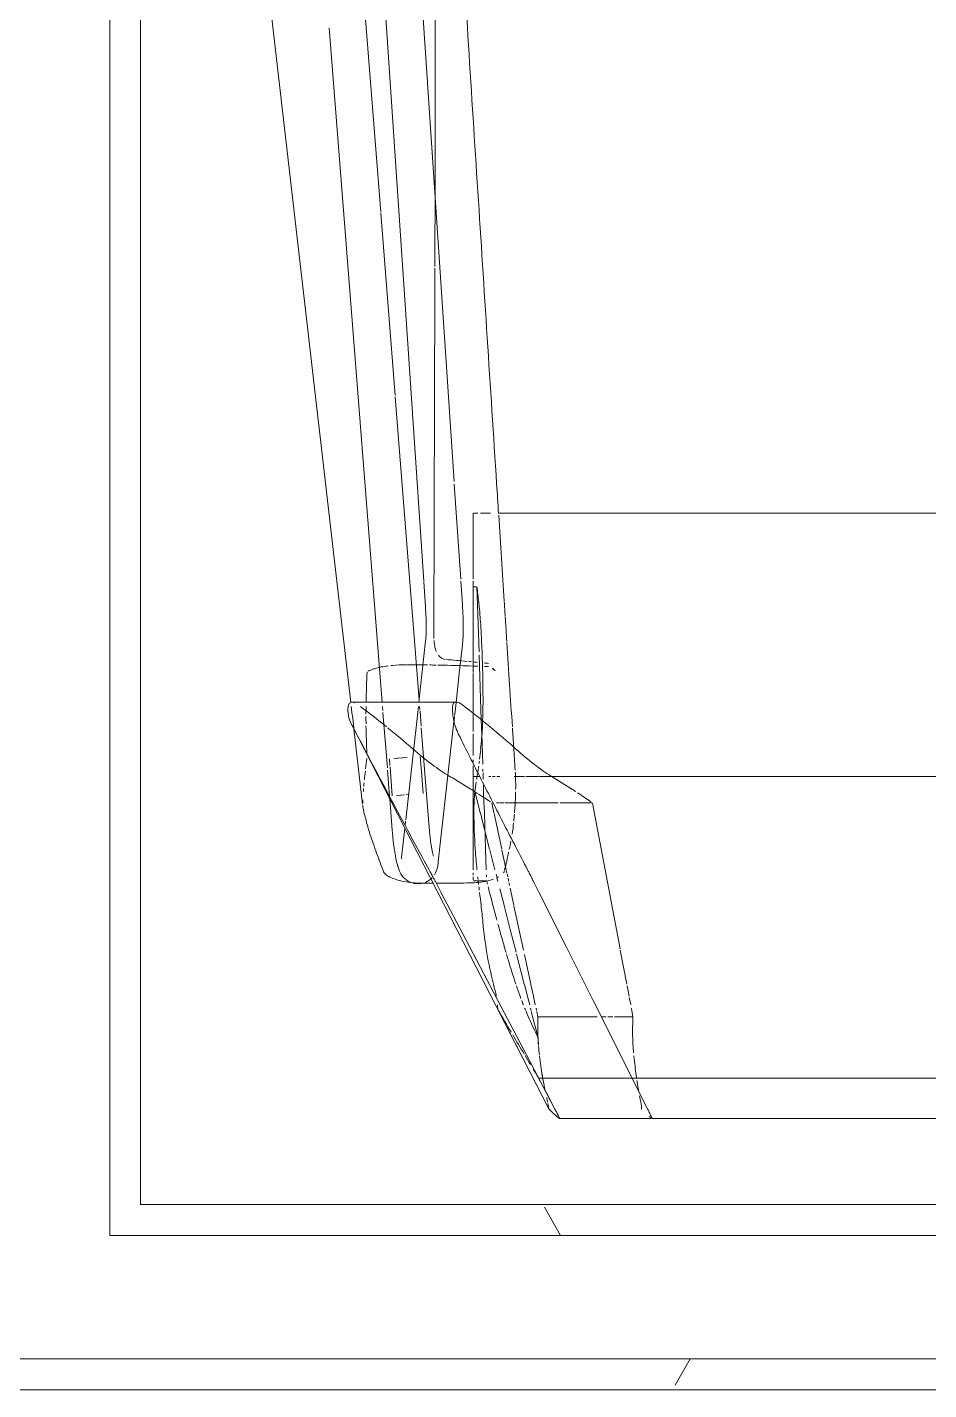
# Model space of a CAD drawing. Header units: inches. Extents: x 1076 to 2563, y 349 to 2134.
# Drawn here: x 2204.35 to 2222.6, y 945.58 to 973.16 of the extents above; entities that cross this region are included whole.
import ezdxf

# ---------------------------------------------------------------- set-up
doc = ezdxf.new("R2010")
doc.units = ezdxf.units.IN
doc.header["$MEASUREMENT"] = 0
for name, color, linetype, lineweight in [('A-WALL', 113, 'Continuous', 13), ('A-WALL-PATT', 111, 'Continuous', 13), ('I-FURN', 30, 'Continuous', 9), ('I-WALL', 2, 'Continuous', 13)]:
    doc.layers.add(name, color=color, linetype=linetype, lineweight=lineweight)
pattern_1 = [(0, (0, 0), (30.72, 7.68), [1.267, -21.773, 1.267, -21.773, -122.88]), (0, (0, 0), (30.72, 7.68), [-46.08, 1.267, -44.813, 1.267, -21.773, -53.76]), (0, (0, 0), (30.72, 7.68), [-115.2, 1.267, -14.093, 1.267, -37.133]), (120, (11.52, 3.84), (-22.011075, 22.7643), [1.267, -21.773, 1.267, -21.773, -122.88]), (120, (11.52, 3.84), (-22.011075, 22.7643), [-46.08, 1.267, -44.813, 1.267, -21.773, -53.76]), (120, (11.52, 3.84), (-22.011075, 22.7643), [-115.2, 1.267, -14.093, 1.267, -37.133]), (240, (15.36, 19.2), (-8.708925, -30.4443), [1.267, -21.773, 1.267, -21.773, -122.88]), (240, (15.36, 19.2), (-8.708925, -30.4443), [-46.08, 1.267, -44.813, 1.267, -21.773, -53.76]), (240, (15.36, 19.2), (-8.708925, -30.4443), [-115.2, 1.267, -14.093, 1.267, -37.133])]

# ---------------------------------------------------------------- blocks, each defined once
blk = doc.blocks.new('HighTower_SelectRecliner - HighTower_SelectRecliner-V56-Level XX  POWER _ SIGNAL')
at = {"layer": 'I-FURN'}
for p, q in [((-12.297, -7.463), (-14.661, 12.986)), ((-11.692, 2.464), (-12.525, 13.05)), ((-11.945, 11.699), (-10.822, -5.004)), ((-10.206, -2.984), (-11.196, 11.75)), ((-12.738, 6.197), (-11.663, -7.462)), ((-11.4, -1.244), (-11.691, 2.446)), ((-10.915, -7.404), (-11.398, -1.27)), ((-10.074, -4.961), (-10.203, -3.041)), ((-9.818, -4.965), (-9.818, -3.63)), ((-9.818, -3.63), (-9.818, -4.965)), ((-9.726, -3.63), (-9.807, -3.63)), ((-9.594, -3.63), (-9.67, -3.63)), ((-9.469, -3.63), (-9.583, -3.63)), ((9.317, -3.63), (-9.317, -3.63)), ((-10.821, -5.019), (-10.788, -5.522)), ((-10.039, -5.471), (-10.071, -5.004)), ((-9.818, -5.116), (-9.818, -5.004)), ((-9.818, -5.004), (-9.818, -5.116)), ((-9.818, -5.116), (-9.746, -5.116)), ((-9.818, -6.851), (-9.818, -5.121)), ((-9.818, -5.121), (-9.818, -6.851)), ((-9.703, -6.438), (-9.746, -5.116)), ((-10.774, -6.086), (-10.773, -6.06)), ((-10.783, -6.21), (-10.921, -7.454)), ((-10.102, -6.87), (-10.037, -6.293)), ((-9.657, -7.811), (-9.701, -6.5)), ((-10.167, -7.461), (-10.102, -6.871)), ((-9.818, -7.683), (-9.818, -6.871)), ((-9.818, -6.871), (-9.818, -7.683)), ((-12.268, -7.717), (-12.288, -7.541)), ((-10.166, -7.454), (-12.271, -7.454)), ((-11.657, -7.541), (-11.651, -7.622)), ((-11.647, -7.663), (-11.559, -8.786)), ((-10.931, -7.541), (-11.186, -9.833)), ((-10.9, -7.599), (-10.905, -7.541)), ((-10.874, -7.932), (-10.897, -7.632)), ((-10.197, -7.727), (-10.188, -7.649)), ((-10.188, -7.644), (-10.167, -7.461)), ((-9.818, -8.045), (-9.818, -7.685)), ((-9.818, -7.685), (-9.818, -8.045)), ((-12.283, -7.902), (-8.29, -15.686)), ((-12.246, -7.903), (-12.266, -7.727)), ((-12.236, -7.993), (-12.246, -7.907)), ((-12.059, -9.522), (-12.236, -7.993)), ((-10.712, -9.989), (-10.871, -7.974)), ((-10.527, -10.684), (-10.21, -7.842)), ((-10.209, -7.838), (-10.199, -7.744)), ((-9.648, -8.103), (-9.657, -7.811)), ((-9.818, -8.533), (-9.818, -8.097)), ((-9.818, -8.097), (-9.818, -8.533)), ((-9.634, -8.503), (-9.648, -8.103)), ((-9.628, -8.712), (-9.634, -8.504)), ((-11.516, -8.602), (-11.506, -8.737)), ((-11.516, -8.602), (-11.506, -8.737)), ((-11.504, -8.76), (-11.458, -9.35)), ((-11.504, -8.76), (-11.458, -9.35)), ((-11.351, -8.589), (-11.43, -8.595)), ((-11.352, -8.589), (-11.4, -8.593)), ((-11.262, -8.582), (-11.346, -8.589)), ((-11.262, -8.582), (-11.325, -8.587)), ((-11.16, -8.574), (-11.252, -8.581)), ((-11.163, -8.574), (-11.244, -8.581)), ((-10.861, -8.936), (-10.891, -8.553)), ((-10.861, -8.936), (-10.891, -8.553)), ((-9.818, -8.664), (-9.818, -8.618)), ((-9.818, -8.618), (-9.818, -8.664)), ((-9.818, -9.099), (-9.818, -8.737)), ((-9.818, -8.737), (-9.818, -8.959)), ((-9.623, -8.858), (-9.624, -8.81)), ((-11.556, -8.828), (-11.514, -9.361)), ((-10.832, -9.301), (-10.86, -8.942)), ((-10.832, -9.301), (-10.86, -8.942)), ((-9.818, -8.959), (-9.818, -9.099)), ((-9.741, -8.959), (-9.818, -8.959)), ((-9.695, -8.959), (-9.741, -8.959)), ((-9.618, -9.012), (-9.622, -8.886)), ((-9.461, -8.959), (-9.506, -8.959)), ((-9.375, -8.959), (-9.43, -8.959)), ((-9.283, -8.959), (-9.341, -8.959)), ((-8.781, -8.959), (-8.991, -8.959)), ((-8.781, -8.959), (-8.963, -8.959)), ((-8.515, -8.959), (-8.754, -8.959)), ((-8.515, -8.959), (-8.754, -8.959)), ((-8.242, -8.959), (-8.499, -8.959)), ((-8.242, -8.959), (-8.499, -8.959)), ((8.23, -8.959), (-8.23, -8.959)), ((8.23, -8.959), (-8.23, -8.959)), ((-11.371, -9.343), (-11.29, -9.337)), ((-11.341, -9.341), (-11.291, -9.337)), ((-11.287, -9.336), (-11.209, -9.33)), ((-11.266, -9.335), (-11.209, -9.33)), ((-11.178, -9.328), (-11.12, -9.323)), ((-11.177, -9.328), (-11.12, -9.323)), ((-9.818, -9.103), (-9.818, -10.847)), ((-9.818, -10.847), (-9.818, -9.103)), ((-9.788, -9.264), (-9.734, -9.471)), ((-9.609, -9.264), (-9.614, -9.136)), ((-9.603, -9.471), (-9.609, -9.266)), ((-11.51, -9.409), (-11.46, -10.048)), ((-9.734, -9.472), (-9.677, -9.692)), ((-9.595, -9.692), (-9.602, -9.473)), ((-9.445, -9.489), (-9.401, -9.692)), ((-9.346, -9.489), (-9.296, -9.489)), ((-9.279, -9.489), (-9.192, -9.489)), ((-9.176, -9.489), (-8.098, -9.489)), ((-8.06, -9.489), (-7.41, -9.489)), ((-7.408, -9.498), (-6.847, -12.447)), ((-11.19, -9.866), (-11.199, -9.95)), ((-9.676, -9.697), (-9.632, -9.87)), ((-9.632, -9.87), (-9.488, -10.43)), ((-9.571, -10.43), (-9.595, -9.7)), ((-9.398, -9.708), (-9.242, -10.43)), ((-11.205, -10.003), (-11.272, -10.601)), ((-10.711, -10.007), (-10.712, -9.989)), ((-10.703, -10.091), (-10.706, -10.064)), ((-10.688, -10.226), (-10.691, -10.2)), ((-10.672, -10.349), (-10.675, -10.326)), ((-10.668, -10.372), (-10.672, -10.349)), ((-10.664, -10.394), (-10.668, -10.372)), ((-10.661, -10.415), (-10.664, -10.394)), ((-10.657, -10.435), (-10.661, -10.415)), ((-10.647, -10.489), (-10.65, -10.472)), ((-9.557, -10.847), (-9.571, -10.438)), ((-9.485, -10.441), (-9.381, -10.847)), ((-9.238, -10.45), (-9.153, -10.847)), ((-11.356, -10.747), (-11.362, -10.726)), ((-10.643, -10.504), (-10.647, -10.489)), ((-10.64, -10.519), (-10.643, -10.504)), ((-10.637, -10.532), (-10.64, -10.519)), ((-10.634, -10.543), (-10.637, -10.532)), ((-10.631, -10.553), (-10.634, -10.543)), ((-10.625, -10.573), (-10.626, -10.571)), ((-10.536, -10.748), (-10.532, -10.726)), ((-9.818, -10.909), (-9.818, -10.957)), ((-9.818, -10.957), (-9.818, -10.909)), ((-9.818, -10.991), (-9.818, -11.049)), ((-9.818, -11.049), (-9.818, -10.991)), ((-9.552, -10.991), (-9.554, -10.946)), ((-9.357, -10.938), (-9.343, -10.991)), ((-9.335, -11.025), (-9.319, -11.087)), ((-9.15, -10.861), (-9.139, -10.909)), ((-9.135, -10.928), (-9.121, -10.991)), ((-9.116, -11.014), (-9.101, -11.086)), ((-10.908, -11.133), (-11.032, -11.122)), ((-10.908, -11.133), (-10.855, -11.12)), ((-9.719, -11.07), (-9.818, -11.07)), ((-9.55, -11.07), (-9.715, -11.07)), ((-9.282, -11.232), (-9.196, -11.563)), ((-9.095, -11.113), (-9.084, -11.166)), ((-9.072, -11.22), (-8.998, -11.563)), ((-8.996, -11.575), (-8.802, -12.471)), ((-8.941, -12.555), (-8.786, -13.16)), ((-8.783, -12.56), (-8.654, -13.16)), ((-6.843, -12.471), (-6.712, -13.16)), ((-8.784, -13.168), (-8.723, -13.405)), ((-8.652, -13.17), (-8.601, -13.405)), ((-6.705, -13.195), (-6.665, -13.405)), ((-8.721, -13.411), (-8.677, -13.582)), ((-8.599, -13.412), (-8.563, -13.582)), ((-6.66, -13.431), (-6.632, -13.582)), ((-8.29, -15.686), (-9.312, -13.691)), ((-8.661, -13.645), (-8.648, -13.695)), ((-8.644, -13.713), (-8.507, -14.243)), ((-8.549, -13.645), (-8.539, -13.694)), ((-8.534, -13.716), (-8.511, -13.824)), ((-6.62, -13.645), (-6.611, -13.689)), ((-6.61, -13.697), (-6.586, -13.824)), ((-8.511, -13.824), (-7.313, -13.824)), ((-7.225, -13.824), (-7.132, -13.824)), ((-7.098, -13.824), (-6.995, -13.824)), ((-6.958, -13.824), (-6.586, -13.824)), ((-8.496, -15.065), (8.496, -15.065)), ((-8.286, -15.69), (-8.287, -15.69)), ((-8.286, -15.69), (-8.287, -15.69)), ((-8.209, -15.766), (-8.286, -15.69)), ((-8.209, -15.766), (-8.286, -15.69)), ((-8.13, -15.842), (-8.209, -15.766)), ((-8.13, -15.842), (-8.209, -15.766)), ((-8.071, -15.879), (-8.072, -15.879)), ((-8.071, -15.879), (8.071, -15.879)), ((-8.071, -15.879), (-6.198, -15.879)), ((-6.199, -15.879), (-6.198, -15.879))]:
    blk.add_line(p, q, dxfattribs=at)
at = {"layer": 'I-FURN', "flags": 128}
for points in [[(-10.037, -6.293), (-10.034, -6.265), (-10.032, -6.237), (-10.03, -6.208), (-10.028, -6.177), (-10.026, -6.146), (-10.025, -6.115), (-10.024, -6.082), (-10.023, -6.048), (-10.022, -6.014), (-10.022, -5.979), (-10.022, -5.943), (-10.022, -5.907), (-10.023, -5.869), (-10.023, -5.831), (-10.024, -5.793), (-10.025, -5.754), (-10.027, -5.714), (-10.028, -5.674), (-10.03, -5.634), (-10.032, -5.593), (-10.034, -5.552), (-10.037, -5.511), (-10.039, -5.471)], [(-10.773, -6.06), (-10.773, -6.033), (-10.772, -6.005), (-10.772, -5.975), (-10.772, -5.944), (-10.772, -5.913), (-10.772, -5.88), (-10.773, -5.847), (-10.774, -5.813), (-10.775, -5.778), (-10.776, -5.742), (-10.777, -5.706), (-10.779, -5.67), (-10.781, -5.633), (-10.783, -5.595), (-10.785, -5.558), (-10.788, -5.522)], [(-10.783, -6.21), (-10.781, -6.194), (-10.779, -6.176), (-10.778, -6.156), (-10.777, -6.134), (-10.775, -6.111), (-10.774, -6.086)], [(-11.362, -10.726), (-11.367, -10.704), (-11.372, -10.681), (-11.378, -10.658), (-11.383, -10.634), (-11.388, -10.61), (-11.392, -10.585), (-11.397, -10.559), (-11.402, -10.533), (-11.406, -10.506), (-11.41, -10.479), (-11.415, -10.451), (-11.419, -10.423), (-11.423, -10.394), (-11.427, -10.365), (-11.431, -10.336), (-11.434, -10.306), (-11.438, -10.275), (-11.441, -10.244), (-11.445, -10.214), (-11.448, -10.182), (-11.451, -10.151), (-11.454, -10.12), (-11.456, -10.088), (-11.459, -10.056), (-11.46, -10.048)], [(-10.706, -10.064), (-10.708, -10.036), (-10.711, -10.007)], [(-10.691, -10.2), (-10.695, -10.173), (-10.697, -10.146), (-10.7, -10.119), (-10.703, -10.091)], [(-10.682, -10.277), (-10.685, -10.252), (-10.688, -10.226)], [(-10.675, -10.326), (-10.678, -10.302), (-10.682, -10.277)], [(-10.65, -10.472), (-10.654, -10.454), (-10.657, -10.435)], [(-11.194, -11.039), (-11.236, -10.997), (-11.264, -10.961), (-11.284, -10.93), (-11.299, -10.902), (-11.31, -10.878), (-11.32, -10.855), (-11.329, -10.833), (-11.336, -10.811), (-11.343, -10.79), (-11.35, -10.769), (-11.356, -10.747)], [(-11.275, -10.624), (-11.275, -10.623), (-11.274, -10.618), (-11.273, -10.612), (-11.272, -10.604), (-11.272, -10.601)], [(-10.626, -10.571), (-10.627, -10.568), (-10.629, -10.561), (-10.631, -10.553)], [(-10.606, -10.947), (-10.584, -10.907), (-10.569, -10.874), (-10.559, -10.844), (-10.551, -10.818), (-10.545, -10.794), (-10.54, -10.771), (-10.536, -10.748)], [(-10.532, -10.726), (-10.529, -10.704), (-10.527, -10.684)], [(-10.788, -11.103), (-10.698, -11.05), (-10.653, -11.007)], [(-11.076, -11.105), (-11.129, -11.084), (-11.186, -11.044)], [(-8.167, -15.692), (-8.744, -14.593), (-9.321, -13.495), (-9.898, -12.397), (-10.475, -11.299)], [(-8.491, -11.299), (-7.94, -12.397), (-7.39, -13.495), (-6.84, -14.593), (-6.289, -15.692)], [(-9.194, -11.571), (-9.07, -12.056), (-8.951, -12.516)], [(-8.167, -15.692), (-8.331, -15.378), (-8.496, -15.065)], [(-8.071, -15.879), (-8.072, -15.879), (-8.072, -15.879)]]:
    blk.add_lwpolyline(points, dxfattribs=at)
at = {"layer": 'I-FURN'}
blk.add_ellipse((0.224, -15.684), major_axis=(6.637, 0), ratio=0.032202, start_param=3.169102, end_param=3.172485, dxfattribs=at)
for points, knots in [([(-10.596, 1.364), (-10.595, 1.844), (-10.591, 3.31), (-10.587, 5.762), (-10.588, 8.72), (-10.597, 11.395), (-10.61, 13.081), (-10.615, 13.783)], [0.3590811, 0.3590811, 0.3590811, 0.3590811, 0.4285714, 0.5714286, 0.7142857, 0.8571429, 0.9591545, 0.9591545, 0.9591545, 0.9591545]), ([(-10.289, 11.768), (-10.227, 10.781), (-10.104, 8.807), (-9.916, 5.846), (-9.727, 2.885), (-9.537, -0.076), (-9.397, -2.248), (-9.32, -3.432), (-9.307, -3.63)], [0, 0, 0, 0, 0.1428571, 0.2857143, 0.4285714, 0.5714286, 0.7142857, 0.7428954, 0.7428954, 0.7428954, 0.7428954]), ([(-10.604, -1.27), (-10.603, -0.899), (-10.6, -0.03), (-10.598, 0.838), (-10.596, 1.334)], [0.2319332, 0.2319332, 0.2319332, 0.2319332, 0.2857143, 0.357647, 0.357647, 0.357647, 0.357647]), ([(-9.157, -5.949), (-9.156, -5.965), (-9.151, -6.056), (-9.145, -6.148), (-9.14, -6.223)], [0.85477729, 0.85477729, 0.85477729, 0.85477729, 0.85714286, 0.8679887, 0.8679887, 0.8679887, 0.8679887]), ([(-10.568, -6.425), (-10.58, -6.398), (-10.597, -6.341), (-10.608, -6.265), (-10.612, -6.22), (-10.614, -6.203)], [0.4285714, 0.4285714, 0.4285714, 0.4285714, 0.5714286, 0.7142857, 0.7937414, 0.7937414, 0.7937414, 0.7937414]), ([(-9.652, -6.223), (-9.636, -6.516), (-9.622, -7.053), (-9.62, -7.587), (-9.629, -7.83)], [0, 0, 0, 0, 0.3333333, 0.6096819, 0.6096819, 0.6096819, 0.6096819]), ([(-10.393, -6.588), (-10.417, -6.584), (-10.453, -6.57), (-10.489, -6.542), (-10.511, -6.52), (-10.52, -6.509), (-10.525, -6.503)], [0.0287933, 0.0287933, 0.0287933, 0.0287933, 0.1428571, 0.2142857, 0.25, 0.2857143, 0.2857143, 0.2857143, 0.2857143]), ([(-11.946, -6.826), (-11.918, -6.812), (-11.868, -6.791), (-11.808, -6.773), (-11.785, -6.767)], [0.0414609, 0.0414609, 0.0414609, 0.0414609, 0.2, 0.2974175, 0.2974175, 0.2974175, 0.2974175]), ([(-11.77, -6.763), (-11.749, -6.757), (-11.69, -6.743), (-11.613, -6.729), (-11.556, -6.721), (-11.542, -6.719)], [0.317586, 0.317586, 0.317586, 0.317586, 0.4, 0.55, 0.6, 0.6, 0.6, 0.6]), ([(-11.488, -6.713), (-11.476, -6.712), (-11.376, -6.701), (-11.273, -6.697), (-11.179, -6.697)], [0.6618998, 0.6618998, 0.6618998, 0.6618998, 0.7, 1, 1, 1, 1]), ([(-10.534, -6.703), (-10.469, -6.704), (-10.237, -6.709), (-10.006, -6.716), (-9.841, -6.722)], [0.383125, 0.383125, 0.383125, 0.383125, 0.5, 0.799272, 0.799272, 0.799272, 0.799272]), ([(-9.629, -7.83), (-9.63, -7.88), (-9.638, -8.068), (-9.657, -8.257), (-9.672, -8.396)], [0.6096819, 0.6096819, 0.6096819, 0.6096819, 0.6666667, 0.8237745, 0.8237745, 0.8237745, 0.8237745]), ([(-7.744, -9.264), (-7.768, -9.249), (-7.93, -9.144), (-8.097, -9.039), (-8.245, -8.949)], [-0.5851822, -0.5851822, -0.5851822, -0.5851822, -0.5, 0, 0, 0, 0]), ([(-9.787, -9.267), (-9.73, -9.303), (-9.623, -9.371), (-9.52, -9.439), (-9.472, -9.471)], [-0.9896539, -0.9896539, -0.9896539, -0.9896539, -0.5, -0.0791313, -0.0791313, -0.0791313, -0.0791313]), ([(-8.97, -9.48), (-8.971, -9.5), (-8.974, -9.57), (-8.98, -9.641), (-8.985, -9.692)], [0.4490696, 0.4490696, 0.4490696, 0.4490696, 0.5, 0.6303674, 0.6303674, 0.6303674, 0.6303674]), ([(-9.806, -9.692), (-9.804, -9.938), (-9.79, -10.324), (-9.758, -10.708), (-9.744, -10.847)], [0, 0, 0, 0, 0.5, 0.7832211, 0.7832211, 0.7832211, 0.7832211]), ([(-10.818, -11.121), (-10.883, -11.121), (-11.008, -11.116), (-11.249, -11.086), (-11.449, -11.029), (-11.583, -10.954), (-11.622, -10.913), (-11.635, -10.891)], [0, 0, 0, 0, 0.166667, 0.333333, 0.666667, 0.833333, 1, 1, 1, 1]), ([(-10.475, -11.299), (-10.494, -11.263), (-10.532, -11.19), (-10.578, -11.103), (-10.613, -11.037), (-10.646, -10.975), (-10.683, -10.906), (-10.705, -10.864), (-10.715, -10.847)], [-1, -1, -1, -1, -0.8, -0.6, -0.5, -0.4, -0.2, 0, 0, 0, 0]), ([(-8.72, -10.847), (-8.711, -10.864), (-8.689, -10.906), (-8.654, -10.975), (-8.623, -11.037), (-8.59, -11.102), (-8.545, -11.19), (-8.509, -11.263), (-8.491, -11.299)], [-1, -1, -1, -1, -0.8, -0.6, -0.5, -0.4, -0.2, 0, 0, 0, 0]), ([(-9.894, -11.113), (-10.048, -11.116), (-10.273, -11.119), (-10.498, -11.12), (-10.569, -11.121)], [0, 0, 0, 0, 0.5, 0.7307403, 0.7307403, 0.7307403, 0.7307403]), ([(-9.691, -11.304), (-9.681, -11.394), (-9.655, -11.61), (-9.635, -11.802), (-9.625, -11.908)], [0.1676077, 0.1676077, 0.1676077, 0.1676077, 0.5, 1, 1, 1, 1]), ([(-9.156, -12.522), (-9.181, -12.436), (-9.237, -12.244), (-9.291, -12.051), (-9.319, -11.945)], [0.5436064, 0.5436064, 0.5436064, 0.5436064, 0.625, 0.7252342, 0.7252342, 0.7252342, 0.7252342]), ([(-8.958, -13.16), (-8.97, -13.126), (-9.024, -12.96), (-9.086, -12.756), (-9.137, -12.586), (-9.148, -12.548)], [0.3430443, 0.3430443, 0.3430443, 0.3430443, 0.375, 0.5, 0.5355048, 0.5355048, 0.5355048, 0.5355048]), ([(-9.327, -13.645), (-9.326, -13.653), (-9.322, -13.669), (-9.316, -13.684), (-9.312, -13.691)], [0, 0, 0, 0, 0.5, 0.8922566, 0.8922566, 0.8922566, 0.8922566]), ([(-8.507, -14.243), (-8.572, -14.112), (-8.655, -13.935), (-8.731, -13.758), (-8.751, -13.712)], [0, 0, 0, 0, 0.125, 0.1689028, 0.1689028, 0.1689028, 0.1689028]), ([(-6.586, -13.824), (-6.593, -13.952), (-6.597, -14.195), (-6.584, -14.438), (-6.574, -14.552)], [0, 0, 0, 0, 0.5, 0.9452416, 0.9452416, 0.9452416, 0.9452416]), ([(-8.412, -15.069), (-8.415, -15.05), (-8.438, -14.914), (-8.46, -14.757), (-8.479, -14.61)], [0.7081291, 0.7081291, 0.7081291, 0.7081291, 0.75, 0.9915032, 0.9915032, 0.9915032, 0.9915032]), ([(-8.411, -15.069), (-8.414, -15.05), (-8.437, -14.914), (-8.459, -14.757), (-8.478, -14.61)], [0.7082035, 0.7082035, 0.7082035, 0.7082035, 0.75, 0.9915047, 0.9915047, 0.9915047, 0.9915047]), ([(-6.451, -15.426), (-6.442, -15.473), (-6.421, -15.581), (-6.412, -15.647), (-6.41, -15.672)], [0.5978513, 0.5978513, 0.5978513, 0.5978513, 0.75, 1, 1, 1, 1]), ([(-8.29, -15.686), (-8.29, -15.685), (-8.292, -15.681), (-8.292, -15.676), (-8.291, -15.673)], [0.2964412, 0.2964412, 0.2964412, 0.2964412, 0.5, 1, 1, 1, 1]), ([(-8.29, -15.686), (-8.29, -15.685), (-8.292, -15.681), (-8.292, -15.676), (-8.291, -15.673)], [0.2964412, 0.2964412, 0.2964412, 0.2964412, 0.5, 1, 1, 1, 1]), ([(-8.071, -15.879), (-8.071, -15.879), (-8.072, -15.876), (-8.08, -15.86), (-8.09, -15.84), (-8.1, -15.82), (-8.108, -15.804), (-8.117, -15.787), (-8.129, -15.763), (-8.146, -15.731), (-8.16, -15.705), (-8.167, -15.692)], [-1, -1, -1, -1, -0.857143, -0.714286, -0.571429, -0.5, -0.428571, -0.357143, -0.285714, -0.142857, 0, 0, 0, 0]), ([(-8.071, -15.879), (-8.071, -15.879), (-8.072, -15.876), (-8.08, -15.86), (-8.09, -15.84), (-8.1, -15.82), (-8.108, -15.804), (-8.117, -15.787), (-8.129, -15.763), (-8.146, -15.731), (-8.16, -15.705), (-8.167, -15.692)], [-1, -1, -1, -1, -0.857143, -0.714286, -0.571429, -0.5, -0.428571, -0.357143, -0.285714, -0.142857, 0, 0, 0, 0]), ([(-6.289, -15.692), (-6.279, -15.711), (-6.267, -15.736), (-6.253, -15.765), (-6.244, -15.783), (-6.235, -15.802), (-6.226, -15.821), (-6.216, -15.84), (-6.207, -15.86), (-6.199, -15.876), (-6.198, -15.879), (-6.198, -15.879)], [-1, -1, -1, -1, -0.785714, -0.732143, -0.678571, -0.571429, -0.5, -0.428571, -0.285714, -0.142857, 0, 0, 0, 0])]:
    blk.add_open_spline(points, degree=3, knots=knots, dxfattribs=at)
for points in [[(-10.607, -2.227), (-10.606, -1.908), (-10.605, -1.589), (-10.604, -1.27)], [(-10.608, -2.547), (-10.607, -2.441), (-10.607, -2.335), (-10.607, -2.229)], [(-10.609, -3.115), (-10.609, -2.926), (-10.608, -2.737), (-10.608, -2.547)], [(-10.617, -6.075), (-10.615, -5.091), (-10.612, -4.106), (-10.609, -3.121)], [(-9.305, -3.669), (-9.267, -4.25), (-9.23, -4.831), (-9.192, -5.412)], [(-9.746, -5.116), (-9.732, -5.217), (-9.707, -5.42), (-9.688, -5.623), (-9.68, -5.725)], [(-9.192, -5.42), (-9.185, -5.519), (-9.179, -5.618), (-9.172, -5.717)], [(-9.68, -5.725), (-9.675, -5.786), (-9.666, -5.931), (-9.657, -6.118), (-9.652, -6.223)], [(-9.172, -5.73), (-9.167, -5.801), (-9.163, -5.871), (-9.158, -5.941)], [(-10.615, -6.164), (-10.617, -6.135), (-10.617, -6.106), (-10.617, -6.075)], [(-9.138, -6.246), (-9.101, -6.815), (-9.065, -7.384), (-9.028, -7.953)], [(-9.942, -6.628), (-10.086, -6.615), (-10.231, -6.603), (-10.375, -6.591)], [(-11.989, -7.458), (-11.986, -7.25), (-11.979, -7.043), (-11.967, -6.837)], [(-11.167, -6.697), (-11.026, -6.697), (-10.886, -6.698), (-10.746, -6.699)], [(-10.702, -6.701), (-10.657, -6.701), (-10.613, -6.702), (-10.568, -6.702)], [(-9.857, -6.636), (-9.875, -6.634), (-9.893, -6.633), (-9.911, -6.631)], [(-9.733, -6.648), (-9.761, -6.645), (-9.789, -6.642), (-9.818, -6.64)], [(-9.817, -6.722), (-9.788, -6.723), (-9.759, -6.724), (-9.73, -6.725)], [(-9.511, -6.669), (-9.541, -6.666), (-9.57, -6.663), (-9.6, -6.66)], [(-9.589, -6.73), (-9.562, -6.731), (-9.535, -6.732), (-9.508, -6.734)], [(-9.373, -6.815), (-9.392, -6.8), (-9.412, -6.784), (-9.431, -6.763)], [(-9.426, -6.782), (-9.408, -6.793), (-9.39, -6.805), (-9.373, -6.817)], [(-12.283, -7.904), (-12.314, -7.844), (-12.357, -7.724), (-12.362, -7.602), (-12.355, -7.541)], [(-12.355, -7.541), (-12.353, -7.53), (-12.348, -7.509), (-12.339, -7.493), (-12.333, -7.486)], [(-12.333, -7.486), (-12.32, -7.468), (-12.304, -7.458), (-12.285, -7.455)], [(-12.285, -7.455), (-12.28, -7.454), (-12.276, -7.453), (-12.271, -7.453)], [(-12.265, -7.454), (-12.251, -7.455), (-12.235, -7.457), (-12.218, -7.465)], [(-12.101, -7.541), (-11.921, -7.678), (-11.744, -7.815), (-11.576, -7.953)], [(-11.991, -7.693), (-11.991, -7.642), (-11.991, -7.592), (-11.99, -7.541)], [(-10.238, -7.541), (-10.243, -7.637), (-10.235, -7.732), (-10.215, -7.827)], [(-10.1, -7.47), (-10.127, -7.458), (-10.174, -7.447), (-10.223, -7.47), (-10.236, -7.513), (-10.238, -7.541)], [(-10.031, -7.513), (-10.043, -7.504), (-10.066, -7.487), (-10.089, -7.475), (-10.1, -7.47)], [(-8.961, -8.397), (-9.129, -8.248), (-9.474, -7.952), (-9.842, -7.659), (-10.031, -7.513)], [(-10.715, -10.847), (-10.893, -10.519), (-11.247, -9.864), (-11.769, -8.884), (-12.112, -8.231), (-12.283, -7.904)], [(-11.99, -7.892), (-11.991, -7.842), (-11.992, -7.791), (-11.992, -7.741)], [(-11.971, -8.5), (-11.981, -8.31), (-11.989, -8.12), (-11.992, -7.931)], [(-11.551, -7.973), (-11.378, -8.114), (-11.209, -8.255), (-11.045, -8.397)], [(-10.215, -7.827), (-10.195, -7.921), (-10.162, -8.014), (-10.117, -8.107)], [(-9.026, -7.98), (-9.018, -8.108), (-9.01, -8.236), (-9.001, -8.363)], [(-10.117, -8.107), (-10.116, -8.107), (-10.116, -8.108), (-10.116, -8.109)], [(-10.116, -8.109), (-9.965, -8.411), (-9.66, -9.018), (-9.195, -9.93), (-8.879, -10.541), (-8.72, -10.847)], [(-11.045, -8.397), (-10.91, -8.515), (-10.652, -8.725), (-10.418, -8.884), (-10.308, -8.949)], [(-9.668, -8.406), (-9.675, -8.473), (-9.683, -8.54), (-9.692, -8.608)], [(-9.001, -8.363), (-8.991, -8.518), (-8.981, -8.673), (-8.971, -8.828)], [(-8.245, -8.949), (-8.353, -8.884), (-8.58, -8.725), (-8.83, -8.515), (-8.961, -8.397)], [(-12.001, -8.805), (-11.992, -8.734), (-11.982, -8.663), (-11.971, -8.591)], [(-9.718, -8.813), (-9.72, -8.829), (-9.722, -8.845), (-9.724, -8.861)], [(-9.709, -8.75), (-9.711, -8.764), (-9.713, -8.779), (-9.715, -8.794)], [(-9.695, -8.647), (-9.698, -8.664), (-9.7, -8.681), (-9.702, -8.698)], [(-12.036, -9.16), (-12.034, -9.135), (-12.032, -9.11), (-12.03, -9.086)], [(-12.024, -9.025), (-12.019, -8.966), (-12.012, -8.907), (-12.004, -8.848)], [(-10.308, -8.949), (-10.219, -9.002), (-10.044, -9.106), (-9.874, -9.212), (-9.791, -9.264)], [(-9.759, -9.071), (-9.769, -9.133), (-9.778, -9.197), (-9.788, -9.264)], [(-9.729, -8.888), (-9.736, -8.928), (-9.743, -8.968), (-9.75, -9.01)], [(-8.969, -8.87), (-8.967, -8.899), (-8.965, -8.929), (-8.963, -8.959)], [(-8.963, -8.959), (-8.962, -8.99), (-8.962, -9.022), (-8.961, -9.053)], [(-8.961, -9.061), (-8.961, -9.116), (-8.96, -9.171), (-8.961, -9.225)], [(-12.044, -9.263), (-12.042, -9.241), (-12.041, -9.22), (-12.039, -9.199)], [(-9.788, -9.264), (-9.794, -9.331), (-9.804, -9.468), (-9.807, -9.616), (-9.806, -9.692)], [(-8.962, -9.272), (-8.964, -9.338), (-8.965, -9.404), (-8.969, -9.47)], [(-7.436, -9.471), (-7.526, -9.409), (-7.616, -9.347), (-7.71, -9.286)], [(-11.997, -9.817), (-12.012, -9.77), (-12.036, -9.677), (-12.052, -9.584), (-12.057, -9.538)], [(-12.056, -9.496), (-12.055, -9.474), (-12.054, -9.453), (-12.053, -9.431)], [(-11.91, -10.126), (-11.926, -10.075), (-11.957, -9.972), (-11.985, -9.868), (-11.997, -9.817)], [(-9.002, -9.898), (-9.01, -9.974), (-9.019, -10.05), (-9.029, -10.126)], [(-8.985, -9.722), (-8.989, -9.769), (-8.994, -9.816), (-8.999, -9.863)], [(-11.635, -10.891), (-11.683, -10.764), (-11.777, -10.509), (-11.866, -10.254), (-11.91, -10.126)], [(-9.057, -10.271), (-9.068, -10.324), (-9.079, -10.377), (-9.09, -10.43)], [(-9.104, -10.493), (-9.129, -10.611), (-9.156, -10.729), (-9.184, -10.847)], [(-9.729, -10.991), (-9.727, -11.009), (-9.725, -11.027), (-9.723, -11.044)], [(-9.307, -10.992), (-9.323, -11), (-9.34, -11.009), (-9.358, -11.017)], [(-9.188, -10.862), (-9.191, -10.878), (-9.198, -10.894), (-9.208, -10.91)], [(-10.624, -11.121), (-10.689, -11.121), (-10.753, -11.121), (-10.818, -11.121)], [(-9.715, -11.102), (-9.772, -11.108), (-9.832, -11.112), (-9.894, -11.113)], [(-9.718, -11.087), (-9.716, -11.107), (-9.713, -11.127), (-9.711, -11.147)], [(-9.544, -11.075), (-9.597, -11.086), (-9.652, -11.097), (-9.712, -11.102)], [(-9.705, -11.192), (-9.702, -11.215), (-9.7, -11.238), (-9.697, -11.26)], [(-9.533, -11.137), (-9.537, -11.12), (-9.541, -11.103), (-9.546, -11.087)], [(-9.408, -11.036), (-9.448, -11.051), (-9.495, -11.063), (-9.544, -11.075)], [(-9.422, -11.563), (-9.455, -11.439), (-9.487, -11.315), (-9.519, -11.191)], [(-9.341, -11.866), (-9.368, -11.766), (-9.394, -11.667), (-9.42, -11.567)], [(-9.625, -11.908), (-9.606, -12.117), (-9.551, -12.535), (-9.463, -12.952), (-9.411, -13.16)], [(-9.411, -13.16), (-9.387, -13.252), (-9.368, -13.334), (-9.353, -13.405)], [(-8.872, -13.405), (-8.899, -13.335), (-8.923, -13.264), (-8.947, -13.193)], [(-8.854, -13.455), (-8.859, -13.44), (-8.865, -13.425), (-8.871, -13.41)], [(-8.804, -13.583), (-8.816, -13.554), (-8.827, -13.525), (-8.838, -13.495)], [(-9.323, -13.582), (-9.325, -13.594), (-9.328, -13.617), (-9.327, -13.636), (-9.327, -13.645)], [(-9.312, -13.691), (-9.312, -13.693), (-9.311, -13.695), (-9.309, -13.697)], [(-9.309, -13.697), (-9.224, -13.842), (-9.139, -13.988), (-9.053, -14.134)], [(-8.758, -13.696), (-8.765, -13.679), (-8.772, -13.662), (-8.779, -13.645)], [(-8.51, -14.243), (-8.513, -14.173), (-8.516, -14.033), (-8.514, -13.893), (-8.511, -13.824)], [(-9.02, -14.189), (-8.944, -14.318), (-8.868, -14.447), (-8.79, -14.576)], [(-8.5, -14.396), (-8.504, -14.345), (-8.507, -14.294), (-8.51, -14.243)], [(-8.498, -14.394), (-8.502, -14.344), (-8.505, -14.293), (-8.507, -14.243)], [(-8.771, -14.609), (-8.734, -14.669), (-8.698, -14.73), (-8.661, -14.791)], [(-8.481, -14.593), (-8.488, -14.535), (-8.494, -14.477), (-8.499, -14.419)], [(-8.48, -14.593), (-8.486, -14.535), (-8.493, -14.477), (-8.497, -14.419)], [(-6.568, -14.61), (-6.553, -14.758), (-6.537, -14.892), (-6.521, -15.009)], [(-8.604, -14.885), (-8.572, -14.939), (-8.54, -14.992), (-8.507, -15.046)], [(-8.363, -15.319), (-8.379, -15.247), (-8.395, -15.171), (-8.411, -15.077)], [(-8.363, -15.32), (-8.378, -15.248), (-8.394, -15.172), (-8.41, -15.077)], [(-6.52, -15.013), (-6.517, -15.033), (-6.515, -15.053), (-6.512, -15.072)], [(-6.506, -15.112), (-6.493, -15.192), (-6.481, -15.261), (-6.469, -15.327)], [(-8.313, -15.55), (-8.318, -15.524), (-8.325, -15.493), (-8.332, -15.459)], [(-8.313, -15.55), (-8.318, -15.524), (-8.325, -15.494), (-8.332, -15.46)], [(-8.291, -15.673), (-8.294, -15.653), (-8.299, -15.621), (-8.307, -15.579)], [(-8.291, -15.673), (-8.294, -15.653), (-8.299, -15.621), (-8.307, -15.579)], [(-8.287, -15.69), (-8.288, -15.689), (-8.289, -15.687), (-8.29, -15.686)], [(-8.287, -15.69), (-8.288, -15.689), (-8.289, -15.687), (-8.29, -15.686)], [(-6.41, -15.672), (-6.412, -15.676), (-6.413, -15.679), (-6.413, -15.682)], [(-6.413, -15.682), (-6.413, -15.684), (-6.412, -15.686), (-6.411, -15.687)], [(-6.411, -15.687), (-6.411, -15.688), (-6.41, -15.689), (-6.41, -15.69)], [(-8.072, -15.879), (-8.079, -15.879), (-8.095, -15.873), (-8.117, -15.854), (-8.13, -15.842)], [(-8.072, -15.879), (-8.079, -15.879), (-8.095, -15.873), (-8.117, -15.854), (-8.13, -15.842)], [(-6.257, -15.842), (-6.244, -15.854), (-6.233, -15.864), (-6.223, -15.87)], [(-6.223, -15.87), (-6.214, -15.876), (-6.206, -15.879), (-6.199, -15.879)]]:
    blk.add_open_spline(points, degree=3, dxfattribs=at)

msp = doc.modelspace()

# ---------------------------------------------------------------- hatches: boundary and pattern name
at = {"layer": 'A-WALL-PATT', "lineweight": 9}
h = msp.add_hatch(dxfattribs=at)
h.set_pattern_fill('FP_1', color=256, style=0, pattern_type=2)
h.set_pattern_definition(pattern_1)
h.paths.add_polyline_path([(2423.953, 948.7), (2540.199, 948.7), (2540.199, 949.325), (2418.143, 949.325), (2418.143, 948.7)], flags=0)
h.paths.add_polyline_path([(2373.018, 948.7), (2373.643, 948.7), (2373.643, 949.325), (2368.143, 949.325), (2368.143, 948.7)], flags=0)
h.paths.add_polyline_path([(2379.643, 948.7), (2379.643, 949.325), (2376.143, 949.325), (2376.143, 948.7), (2376.768, 948.7)], flags=0)
h.paths.add_polyline_path([(2289.197, 948.7), (2329.643, 948.7), (2329.643, 949.325), (2206.02, 949.325), (2206.02, 948.7), (2283.071, 948.7)], flags=0)
h.paths.add_polyline_path([(2203.52, 948.7), (2203.52, 949.325), (2043.391, 949.325), (2043.391, 948.7), (2203.443, 948.7)], flags=0)
h.paths.add_polyline_path([(2040.891, 948.7), (2040.891, 949.325), (2040.266, 949.325), (2040.266, 948.7)], flags=0)
h = msp.add_hatch(dxfattribs=at)
h.set_pattern_fill('FP_1', color=256, style=0, pattern_type=2)
h.set_pattern_definition(pattern_1)
h.paths.add_polyline_path([(2423.953, 945.575), (2540.199, 945.575), (2540.199, 946.2), (2418.143, 946.2), (2418.143, 945.575)], flags=0)
h.paths.add_polyline_path([(2376.768, 945.575), (2379.643, 945.575), (2379.643, 946.2), (2368.143, 946.2), (2368.143, 945.575), (2376.143, 945.575)], flags=0)
h.paths.add_polyline_path([(2203.443, 945.575), (2329.643, 945.575), (2329.643, 946.2), (2040.266, 946.2), (2040.266, 945.575), (2154.44, 945.575)], flags=0)

# ---------------------------------------------------------------- linework, layer by layer
at = {"layer": 'A-WALL'}
for p, q in [((2206.02, 948.7), (2206.02, 1065.328)), ((2329.643, 948.7), (2206.02, 948.7)), ((2329.643, 946.2), (2040.266, 946.2))]:
    msp.add_line(p, q, dxfattribs=at)
at = {"layer": 'I-WALL'}
for p, q in [((2206.645, 949.325), (2206.645, 1065.328)), ((2329.643, 949.325), (2206.645, 949.325)), ((2040.266, 945.575), (2329.643, 945.575))]:
    msp.add_line(p, q, dxfattribs=at)

# ---------------------------------------------------------------- block references
at = {"layer": 'I-FURN'}
msp.add_blockref('HighTower_SelectRecliner - HighTower_SelectRecliner-V56-Level XX  POWER _ SIGNAL', (2223.2, 966.948), dxfattribs=at)

doc.saveas('drawing.dxf')
